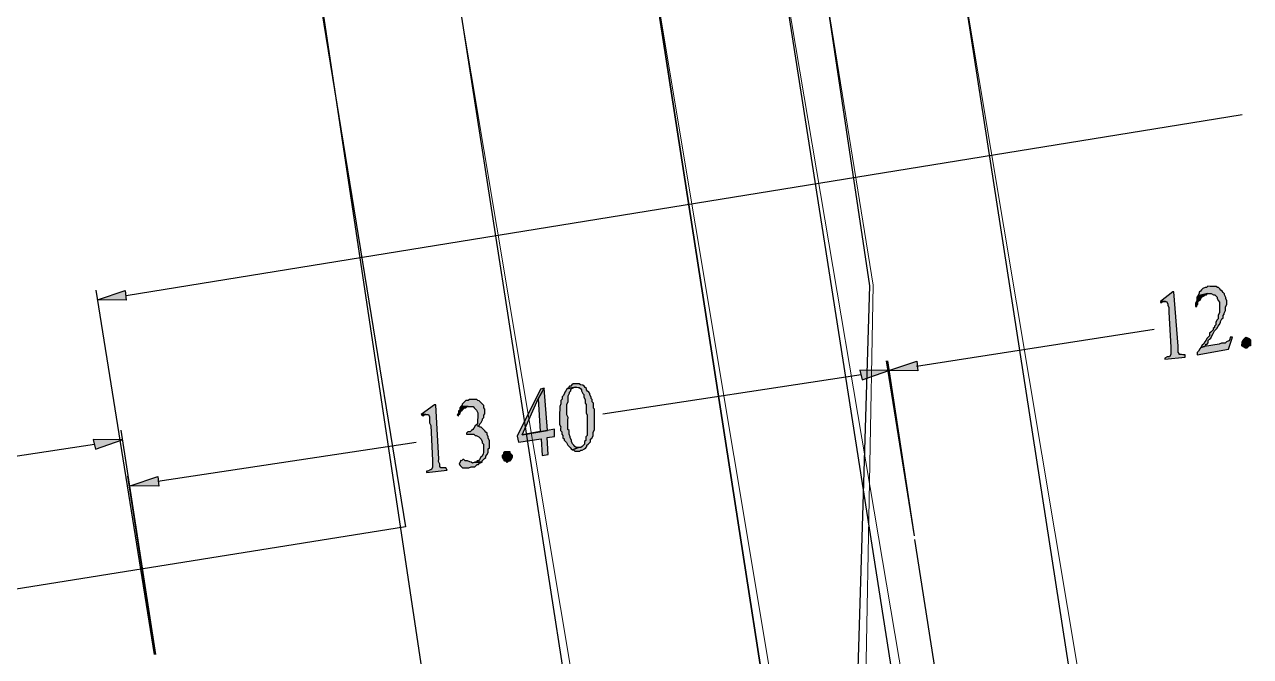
# Model space of a CAD drawing. Extents: x 2474 to 3317, y 1800 to 4862.
# Drawn here: x 2724.83 to 2746.23, y 4012.2 to 4023.22 of the extents above; entities that cross this region are included whole.
import ezdxf

# ---------------------------------------------------------------- set-up
doc = ezdxf.new("R2010")
doc.units = 0
doc.header["$MEASUREMENT"] = 0
for name, color, linetype in [('at_Entity', 7, 'Continuous'), ('at_Solid', 7, 'Continuous'), ('DLXSCENE', 7, 'Continuous')]:
    doc.layers.add(name, color=color, linetype=linetype)
doc.layers.add('ОСВЕЩЕНИЕ', color=7, linetype='Continuous', lineweight=15)
doc.layers.add('ситуация', color=7, linetype='Continuous', lineweight=15)

# ---------------------------------------------------------------- blocks, each defined once
blk = doc.blocks.new('*U218')
for p, q in [((2728.577, 4032.348), (2731.481, 4014.459)), ((2731.481, 4014.459), (2679.724, 4006.179))]:
    blk.add_line(p, q)

msp = doc.modelspace()

# ---------------------------------------------------------------- hatches: boundary and pattern name
at = {"layer": 'at_Solid'}
for points in [[(2726.59, 4018.581), (2726.609, 4018.412), (2726.105, 4018.418)], [(2745.523, 4018.653), (2745.481, 4018.654), (2745.46, 4018.633), (2745.439, 4018.633), (2745.396, 4018.613), (2745.375, 4018.592), (2745.354, 4018.571), (2745.333, 4018.551), (2745.332, 4018.53), (2745.311, 4018.488), (2745.479, 4018.528), (2745.5, 4018.528), (2745.521, 4018.527), (2745.542, 4018.527), (2745.584, 4018.506), (2745.605, 4018.505), (2745.626, 4018.484), (2745.647, 4018.463), (2745.646, 4018.442), (2745.667, 4018.4), (2745.688, 4018.378), (2745.687, 4018.336), (2745.687, 4018.315), (2745.687, 4018.273), (2745.686, 4018.252), (2745.686, 4018.21), (2745.686, 4018.189), (2745.664, 4018.148), (2745.664, 4018.127), (2745.663, 4018.084), (2745.642, 4018.064), (2745.621, 4018.022), (2745.62, 4017.98), (2745.599, 4017.959), (2745.599, 4017.938), (2745.577, 4017.917), (2745.577, 4017.896), (2745.556, 4017.876), (2745.535, 4017.855), (2745.513, 4017.834), (2745.513, 4017.792), (2745.492, 4017.771), (2745.47, 4017.751), (2745.449, 4017.709), (2745.428, 4017.688), (2745.406, 4017.646), (2745.385, 4017.625), (2745.363, 4017.584), (2745.427, 4017.604), (2745.448, 4017.625), (2745.448, 4017.646), (2745.469, 4017.646), (2745.49, 4017.666), (2745.491, 4017.708), (2745.512, 4017.729), (2745.533, 4017.75), (2745.555, 4017.792), (2745.576, 4017.833), (2745.598, 4017.875), (2745.64, 4017.917), (2745.662, 4017.958), (2745.683, 4017.979), (2745.705, 4018.021), (2745.705, 4018.042), (2745.726, 4018.084), (2745.748, 4018.105), (2745.748, 4018.147), (2745.769, 4018.167), (2745.77, 4018.188), (2745.791, 4018.23), (2745.792, 4018.272), (2745.792, 4018.293), (2745.813, 4018.335), (2745.814, 4018.377), (2745.814, 4018.398), (2745.794, 4018.44), (2745.794, 4018.461), (2745.773, 4018.503), (2745.774, 4018.524), (2745.753, 4018.546), (2745.732, 4018.567), (2745.711, 4018.588), (2745.69, 4018.609), (2745.67, 4018.631), (2745.649, 4018.631), (2745.628, 4018.652), (2745.607, 4018.652), (2745.565, 4018.653), (2745.544, 4018.653)], [(2744.891, 4018.556), (2744.87, 4018.556), (2744.658, 4018.39), (2744.763, 4018.389), (2744.784, 4018.347), (2744.784, 4018.326), (2744.804, 4018.284), (2744.804, 4018.242), (2744.803, 4018.2), (2744.838, 4017.59), (2744.838, 4017.569), (2744.837, 4017.527), (2744.837, 4017.485), (2744.837, 4017.464), (2744.815, 4017.422), (2744.794, 4017.422), (2744.773, 4017.423), (2744.731, 4017.402), (2744.731, 4017.381), (2745.088, 4017.419), (2745.089, 4017.461), (2745.047, 4017.461), (2745.026, 4017.462), (2745.005, 4017.462), (2744.984, 4017.462), (2744.984, 4017.483), (2744.963, 4017.504), (2744.963, 4017.525), (2744.964, 4017.567), (2744.964, 4017.609)], [(2744.658, 4018.39), (2744.658, 4018.369), (2744.679, 4018.369), (2744.7, 4018.39), (2744.742, 4018.389)], [(2745.311, 4018.488), (2745.29, 4018.467), (2745.289, 4018.404), (2745.267, 4018.362), (2745.267, 4018.341), (2745.267, 4018.299), (2745.288, 4018.299), (2745.288, 4018.32), (2745.309, 4018.341), (2745.31, 4018.383), (2745.331, 4018.404), (2745.352, 4018.424), (2745.374, 4018.466), (2745.416, 4018.487), (2745.437, 4018.507), (2745.458, 4018.507), (2745.479, 4018.528)], [(2745.912, 4017.766), (2745.87, 4017.767), (2745.869, 4017.725), (2745.848, 4017.704), (2745.806, 4017.684), (2745.784, 4017.663), (2745.742, 4017.663), (2745.721, 4017.664), (2745.679, 4017.643), (2745.427, 4017.604), (2745.363, 4017.584), (2745.342, 4017.563), (2745.321, 4017.521), (2745.299, 4017.5), (2745.299, 4017.458), (2745.846, 4017.557)], [(2746.143, 4017.764), (2746.164, 4017.763), (2746.206, 4017.742), (2746.226, 4017.721), (2746.226, 4017.679), (2746.225, 4017.637), (2746.225, 4017.616), (2746.204, 4017.616), (2746.183, 4017.595), (2746.162, 4017.574), (2746.141, 4017.575), (2746.099, 4017.596), (2746.078, 4017.617), (2746.078, 4017.638), (2746.079, 4017.659), (2746.079, 4017.68), (2746.1, 4017.722), (2746.122, 4017.743)], [(2740.402, 4017.348), (2740.421, 4017.179), (2739.916, 4017.185)], [(2739.412, 4017.191), (2739.452, 4017.022), (2739.916, 4017.185)], [(2733.903, 4016.877), (2733.84, 4016.857), (2733.431, 4016.042), (2733.451, 4015.937), (2733.851, 4015.995), (2733.869, 4015.701), (2733.974, 4015.721), (2733.956, 4016.015), (2734.083, 4016.035), (2734.084, 4016.161), (2733.958, 4016.141), (2733.516, 4016.062), (2733.796, 4016.689)], [(2733.903, 4016.877), (2733.796, 4016.689), (2733.831, 4016.122), (2733.516, 4016.062), (2733.958, 4016.141)], [(2734.323, 4016.872), (2734.302, 4016.872), (2734.281, 4016.831), (2734.26, 4016.81), (2734.259, 4016.789), (2734.238, 4016.747), (2734.217, 4016.726), (2734.216, 4016.684), (2734.195, 4016.664), (2734.194, 4016.622), (2734.194, 4016.601), (2734.173, 4016.559), (2734.172, 4016.538), (2734.172, 4016.496), (2734.171, 4016.454), (2734.171, 4016.433), (2734.171, 4016.391), (2734.17, 4016.349), (2734.17, 4016.307), (2734.17, 4016.286), (2734.169, 4016.244), (2734.19, 4016.201), (2734.189, 4016.18), (2734.189, 4016.138), (2734.21, 4016.117), (2734.209, 4016.075), (2734.23, 4016.054), (2734.229, 4016.012), (2734.25, 4015.991), (2734.25, 4015.97), (2734.271, 4015.948), (2734.291, 4015.927), (2734.312, 4015.885), (2734.333, 4015.864), (2734.353, 4015.842), (2734.374, 4015.821), (2734.395, 4015.8), (2734.501, 4015.841), (2734.48, 4015.841), (2734.459, 4015.841), (2734.438, 4015.862), (2734.417, 4015.884), (2734.396, 4015.905), (2734.376, 4015.947), (2734.376, 4015.968), (2734.355, 4016.01), (2734.356, 4016.031), (2734.335, 4016.074), (2734.335, 4016.095), (2734.336, 4016.137), (2734.315, 4016.158), (2734.316, 4016.2), (2734.316, 4016.242), (2734.317, 4016.284), (2734.317, 4016.305), (2734.317, 4016.326), (2734.318, 4016.368), (2734.297, 4016.41), (2734.297, 4016.431), (2734.298, 4016.473), (2734.298, 4016.494), (2734.299, 4016.536), (2734.299, 4016.578), (2734.299, 4016.599), (2734.321, 4016.641), (2734.321, 4016.683), (2734.322, 4016.725), (2734.322, 4016.746), (2734.343, 4016.788), (2734.344, 4016.809), (2734.365, 4016.83), (2734.365, 4016.851), (2734.386, 4016.871), (2734.429, 4016.892), (2734.45, 4016.892)], [(2734.451, 4016.955), (2734.408, 4016.955), (2734.387, 4016.935), (2734.366, 4016.914), (2734.345, 4016.914), (2734.323, 4016.872), (2734.45, 4016.892), (2734.471, 4016.892), (2734.492, 4016.891), (2734.513, 4016.891), (2734.534, 4016.87), (2734.554, 4016.849), (2734.554, 4016.828), (2734.575, 4016.785), (2734.595, 4016.764), (2734.595, 4016.743), (2734.595, 4016.722), (2734.615, 4016.68), (2734.615, 4016.659), (2734.615, 4016.617), (2734.635, 4016.595), (2734.635, 4016.553), (2734.634, 4016.511), (2734.634, 4016.469), (2734.634, 4016.448), (2734.654, 4016.406), (2734.654, 4016.364), (2734.653, 4016.322), (2734.653, 4016.28), (2734.652, 4016.238), (2734.652, 4016.217), (2734.652, 4016.175), (2734.651, 4016.154), (2734.651, 4016.112), (2734.651, 4016.091), (2734.65, 4016.049), (2734.629, 4016.028), (2734.629, 4016.007), (2734.628, 4015.965), (2734.607, 4015.944), (2734.606, 4015.902), (2734.585, 4015.882), (2734.564, 4015.861), (2734.543, 4015.84), (2734.501, 4015.841), (2734.395, 4015.8), (2734.416, 4015.8), (2734.437, 4015.778), (2734.458, 4015.778), (2734.479, 4015.778), (2734.5, 4015.778), (2734.521, 4015.777), (2734.542, 4015.798), (2734.563, 4015.798), (2734.605, 4015.818), (2734.627, 4015.839), (2734.648, 4015.86), (2734.648, 4015.881), (2734.669, 4015.902), (2734.691, 4015.922), (2734.712, 4015.943), (2734.712, 4015.985), (2734.734, 4016.006), (2734.755, 4016.048), (2734.756, 4016.09), (2734.756, 4016.111), (2734.777, 4016.153), (2734.778, 4016.174), (2734.778, 4016.216), (2734.778, 4016.237), (2734.779, 4016.279), (2734.779, 4016.321), (2734.78, 4016.342), (2734.78, 4016.384), (2734.781, 4016.426), (2734.781, 4016.468), (2734.782, 4016.51), (2734.761, 4016.531), (2734.761, 4016.573), (2734.762, 4016.615), (2734.741, 4016.636), (2734.741, 4016.678), (2734.721, 4016.699), (2734.721, 4016.72), (2734.7, 4016.763), (2734.701, 4016.784), (2734.68, 4016.805), (2734.659, 4016.826), (2734.638, 4016.848), (2734.639, 4016.869), (2734.618, 4016.89), (2734.597, 4016.911), (2734.576, 4016.932), (2734.534, 4016.933), (2734.514, 4016.954), (2734.493, 4016.954), (2734.472, 4016.955)], [(2732.619, 4016.682), (2732.598, 4016.682), (2732.577, 4016.662), (2732.535, 4016.662), (2732.514, 4016.641), (2732.492, 4016.62), (2732.471, 4016.6), (2732.471, 4016.579), (2732.45, 4016.558), (2732.576, 4016.556), (2732.597, 4016.556), (2732.618, 4016.556), (2732.66, 4016.555), (2732.681, 4016.534), (2732.701, 4016.513), (2732.722, 4016.492), (2732.743, 4016.449), (2732.742, 4016.428), (2732.742, 4016.386), (2732.742, 4016.365), (2732.741, 4016.323), (2732.741, 4016.302), (2732.74, 4016.26), (2732.719, 4016.24), (2732.698, 4016.219), (2732.676, 4016.177), (2732.655, 4016.156), (2732.634, 4016.136), (2732.613, 4016.115), (2732.571, 4016.115), (2732.549, 4016.094), (2732.549, 4016.073), (2732.57, 4016.073), (2732.591, 4016.073), (2732.633, 4016.073), (2732.654, 4016.072), (2732.675, 4016.072), (2732.696, 4016.051), (2732.717, 4016.051), (2732.759, 4016.029), (2732.779, 4016.008), (2732.8, 4015.986), (2732.821, 4015.944), (2732.82, 4015.923), (2732.841, 4015.902), (2732.841, 4015.86), (2732.84, 4015.818), (2732.84, 4015.797), (2732.84, 4015.755), (2732.839, 4015.734), (2732.818, 4015.692), (2732.797, 4015.671), (2732.775, 4015.63), (2732.754, 4015.609), (2732.733, 4015.609), (2732.712, 4015.588), (2732.691, 4015.589), (2732.817, 4015.587), (2732.817, 4015.608), (2732.838, 4015.629), (2732.859, 4015.65), (2732.881, 4015.67), (2732.881, 4015.691), (2732.902, 4015.712), (2732.924, 4015.754), (2732.924, 4015.775), (2732.924, 4015.817), (2732.946, 4015.838), (2732.946, 4015.88), (2732.946, 4015.901), (2732.947, 4015.943), (2732.947, 4015.964), (2732.927, 4016.006), (2732.927, 4016.027), (2732.906, 4016.069), (2732.907, 4016.09), (2732.886, 4016.112), (2732.865, 4016.133), (2732.844, 4016.154), (2732.823, 4016.175), (2732.803, 4016.197), (2732.782, 4016.197), (2732.74, 4016.218), (2732.761, 4016.218), (2732.782, 4016.26), (2732.804, 4016.281), (2732.825, 4016.322), (2732.825, 4016.343), (2732.847, 4016.364), (2732.847, 4016.406), (2732.868, 4016.427), (2732.869, 4016.448), (2732.869, 4016.49), (2732.869, 4016.511), (2732.849, 4016.532), (2732.849, 4016.574), (2732.828, 4016.596), (2732.808, 4016.617), (2732.787, 4016.638), (2732.766, 4016.659), (2732.745, 4016.66), (2732.724, 4016.681), (2732.682, 4016.681), (2732.661, 4016.682)], [(2732.009, 4016.584), (2731.988, 4016.584), (2731.755, 4016.419), (2731.881, 4016.417), (2731.901, 4016.375), (2731.901, 4016.354), (2731.901, 4016.312), (2731.9, 4016.27), (2731.921, 4016.228), (2731.955, 4015.618), (2731.955, 4015.576), (2731.954, 4015.534), (2731.954, 4015.513), (2731.954, 4015.492), (2731.932, 4015.45), (2731.911, 4015.451), (2731.869, 4015.43), (2731.848, 4015.43), (2731.848, 4015.409), (2732.206, 4015.447), (2732.185, 4015.489), (2732.164, 4015.49), (2732.122, 4015.49), (2732.101, 4015.49), (2732.08, 4015.512), (2732.081, 4015.533), (2732.081, 4015.554), (2732.06, 4015.596), (2732.061, 4015.638)], [(2732.45, 4016.558), (2732.428, 4016.537), (2732.428, 4016.495), (2732.407, 4016.474), (2732.406, 4016.432), (2732.385, 4016.412), (2732.406, 4016.39), (2732.406, 4016.411), (2732.427, 4016.432), (2732.449, 4016.474), (2732.47, 4016.495), (2732.491, 4016.515), (2732.512, 4016.536), (2732.533, 4016.536), (2732.555, 4016.557), (2732.576, 4016.556)], [(2731.755, 4016.419), (2731.775, 4016.398), (2731.796, 4016.397), (2731.818, 4016.418), (2731.839, 4016.418)], [(2726.034, 4015.982), (2726.074, 4015.813), (2726.538, 4015.976)], [(2732.481, 4015.633), (2732.46, 4015.612), (2732.439, 4015.613), (2732.438, 4015.591), (2732.417, 4015.55), (2732.438, 4015.528), (2732.458, 4015.507), (2732.479, 4015.486), (2732.5, 4015.486), (2732.521, 4015.485), (2732.563, 4015.485), (2732.584, 4015.485), (2732.627, 4015.505), (2732.648, 4015.505), (2732.69, 4015.505), (2732.711, 4015.525), (2732.732, 4015.546), (2732.753, 4015.546), (2732.774, 4015.567), (2732.817, 4015.587), (2732.691, 4015.589), (2732.648, 4015.568), (2732.627, 4015.589), (2732.606, 4015.59), (2732.565, 4015.611), (2732.523, 4015.612), (2732.502, 4015.633)], [(2733.26, 4015.771), (2733.302, 4015.771), (2733.302, 4015.75), (2733.323, 4015.728), (2733.343, 4015.707), (2733.343, 4015.686), (2733.343, 4015.665), (2733.321, 4015.623), (2733.3, 4015.602), (2733.279, 4015.603), (2733.258, 4015.582), (2733.237, 4015.603), (2733.216, 4015.603), (2733.195, 4015.625), (2733.175, 4015.667), (2733.175, 4015.709), (2733.196, 4015.73), (2733.197, 4015.751), (2733.218, 4015.771), (2733.239, 4015.771)], [(2727.161, 4015.338), (2727.18, 4015.17), (2726.676, 4015.176)]]:
    msp.add_hatch(color=256, dxfattribs=at).paths.add_polyline_path(points)

# ---------------------------------------------------------------- linework, layer by layer
at = {"layer": 'at_Entity', "color": 0}
for points in [[(2725.893, 4050.633), (2728.685, 4032.466), (2741.163, 3949.469)], [(2735.854, 4041.733), (2736.182, 4041.036), (2736.634, 4038.341), (2739.576, 4018.66), (2739.37, 4011.791), (2739.081, 4010.387), (2738.733, 4009.424), (2738.345, 4008.546), (2737.488, 4007.191), (2736.146, 4005.588), (2735.126, 4004.592), (2734.383, 4003.949), (2732.773, 4002.854), (2731.209, 4002.053), (2730.09, 4001.604), (2728.194, 4001.227), (2699.412, 3996.289), (2693.225, 3997.202), (2689.137, 3998.027)], [(2732.368, 4023.955), (2735.886, 4001.305)], [(2726.61, 4018.496), (2746.083, 4021.652)], [(2727.104, 4012.229), (2726.086, 4018.586)], [(2726.59, 4018.581), (2726.609, 4018.412), (2726.105, 4018.418), (2726.59, 4018.581)], [(2745.523, 4018.653), (2745.481, 4018.654), (2745.46, 4018.633), (2745.439, 4018.633), (2745.396, 4018.613), (2745.375, 4018.592), (2745.354, 4018.571), (2745.333, 4018.551), (2745.332, 4018.53), (2745.311, 4018.488), (2745.479, 4018.528), (2745.5, 4018.528), (2745.521, 4018.527), (2745.542, 4018.527), (2745.584, 4018.506), (2745.605, 4018.505), (2745.626, 4018.484), (2745.647, 4018.463), (2745.646, 4018.442), (2745.667, 4018.4), (2745.688, 4018.378), (2745.687, 4018.336), (2745.687, 4018.315), (2745.687, 4018.315), (2745.687, 4018.273), (2745.686, 4018.252), (2745.686, 4018.21), (2745.686, 4018.189), (2745.664, 4018.148), (2745.664, 4018.127), (2745.663, 4018.084), (2745.642, 4018.064), (2745.621, 4018.022), (2745.62, 4017.98), (2745.599, 4017.959), (2745.599, 4017.938), (2745.577, 4017.917), (2745.577, 4017.896), (2745.556, 4017.876), (2745.535, 4017.855), (2745.513, 4017.834), (2745.513, 4017.792), (2745.492, 4017.771), (2745.47, 4017.751), (2745.449, 4017.709), (2745.428, 4017.688), (2745.406, 4017.646), (2745.385, 4017.625), (2745.363, 4017.584), (2745.427, 4017.604), (2745.427, 4017.604), (2745.448, 4017.625), (2745.448, 4017.646), (2745.469, 4017.646), (2745.49, 4017.666), (2745.491, 4017.708), (2745.512, 4017.729), (2745.533, 4017.75), (2745.555, 4017.792), (2745.576, 4017.833), (2745.598, 4017.875), (2745.64, 4017.917), (2745.64, 4017.917), (2745.662, 4017.958), (2745.683, 4017.979), (2745.705, 4018.021), (2745.705, 4018.042), (2745.726, 4018.084), (2745.748, 4018.105), (2745.748, 4018.147), (2745.769, 4018.167), (2745.77, 4018.188), (2745.791, 4018.23), (2745.791, 4018.23), (2745.792, 4018.272), (2745.792, 4018.293), (2745.813, 4018.335), (2745.814, 4018.377), (2745.814, 4018.398), (2745.814, 4018.398), (2745.794, 4018.44), (2745.794, 4018.461), (2745.773, 4018.503), (2745.774, 4018.524), (2745.753, 4018.546), (2745.732, 4018.567), (2745.711, 4018.588), (2745.69, 4018.609), (2745.67, 4018.631), (2745.649, 4018.631), (2745.628, 4018.652), (2745.607, 4018.652), (2745.565, 4018.653), (2745.544, 4018.653), (2745.523, 4018.653)], [(2744.891, 4018.556), (2744.87, 4018.556), (2744.658, 4018.39), (2744.763, 4018.389), (2744.784, 4018.347), (2744.784, 4018.347), (2744.784, 4018.326), (2744.804, 4018.284), (2744.804, 4018.242), (2744.803, 4018.2), (2744.838, 4017.59), (2744.838, 4017.569), (2744.837, 4017.527), (2744.837, 4017.485), (2744.837, 4017.464), (2744.837, 4017.464), (2744.815, 4017.422), (2744.815, 4017.422), (2744.794, 4017.422), (2744.773, 4017.423), (2744.731, 4017.402), (2744.731, 4017.381), (2745.088, 4017.419), (2745.089, 4017.461), (2745.089, 4017.461), (2745.047, 4017.461), (2745.026, 4017.462), (2745.005, 4017.462), (2744.984, 4017.462), (2744.984, 4017.483), (2744.963, 4017.504), (2744.963, 4017.525), (2744.964, 4017.567), (2744.964, 4017.609), (2744.891, 4018.556)], [(2744.658, 4018.39), (2744.658, 4018.369), (2744.679, 4018.369), (2744.7, 4018.39), (2744.742, 4018.389), (2744.658, 4018.39)], [(2745.311, 4018.488), (2745.29, 4018.467), (2745.289, 4018.404), (2745.267, 4018.362), (2745.267, 4018.341), (2745.267, 4018.299), (2745.288, 4018.299), (2745.288, 4018.32), (2745.309, 4018.341), (2745.31, 4018.383), (2745.331, 4018.404), (2745.352, 4018.424), (2745.374, 4018.466), (2745.374, 4018.466), (2745.416, 4018.487), (2745.437, 4018.507), (2745.458, 4018.507), (2745.479, 4018.528), (2745.311, 4018.488)], [(2740.401, 4017.263), (2744.548, 4017.908)], [(2745.912, 4017.766), (2745.87, 4017.767), (2745.869, 4017.725), (2745.848, 4017.704), (2745.848, 4017.704), (2745.806, 4017.684), (2745.784, 4017.663), (2745.784, 4017.663), (2745.742, 4017.663), (2745.721, 4017.664), (2745.679, 4017.643), (2745.427, 4017.604), (2745.363, 4017.584), (2745.342, 4017.563), (2745.321, 4017.521), (2745.299, 4017.5), (2745.299, 4017.458), (2745.846, 4017.557), (2745.912, 4017.766)], [(2746.143, 4017.764), (2746.164, 4017.763), (2746.206, 4017.742), (2746.206, 4017.742), (2746.226, 4017.721), (2746.226, 4017.679), (2746.226, 4017.679), (2746.225, 4017.637), (2746.225, 4017.616), (2746.204, 4017.616), (2746.183, 4017.595), (2746.162, 4017.574), (2746.162, 4017.574), (2746.141, 4017.575), (2746.099, 4017.596), (2746.099, 4017.596), (2746.078, 4017.617), (2746.078, 4017.638), (2746.079, 4017.659), (2746.079, 4017.68), (2746.1, 4017.722), (2746.1, 4017.722), (2746.122, 4017.743), (2746.143, 4017.764), (2746.143, 4017.764), (2746.143, 4017.764), (2746.143, 4017.764)], [(2740.366, 4014.301), (2739.876, 4017.354)], [(2740.366, 4014.301), (2739.897, 4017.353)], [(2740.402, 4017.348), (2740.421, 4017.179), (2739.916, 4017.185), (2740.402, 4017.348)], [(2739.432, 4017.107), (2734.928, 4016.424)], [(2739.412, 4017.191), (2739.452, 4017.022), (2739.916, 4017.185), (2739.412, 4017.191)], [(2733.903, 4016.877), (2733.84, 4016.857), (2733.431, 4016.042), (2733.451, 4015.937), (2733.851, 4015.995), (2733.869, 4015.701), (2733.974, 4015.721), (2733.956, 4016.015), (2734.083, 4016.035), (2734.084, 4016.161), (2733.958, 4016.141), (2733.516, 4016.062), (2733.796, 4016.689), (2733.903, 4016.877)], [(2733.903, 4016.877), (2733.796, 4016.689), (2733.831, 4016.122), (2733.516, 4016.062), (2733.958, 4016.141), (2733.903, 4016.877)], [(2734.323, 4016.872), (2734.302, 4016.872), (2734.281, 4016.831), (2734.26, 4016.81), (2734.259, 4016.789), (2734.238, 4016.747), (2734.217, 4016.726), (2734.216, 4016.684), (2734.195, 4016.664), (2734.195, 4016.664), (2734.194, 4016.622), (2734.194, 4016.601), (2734.173, 4016.559), (2734.172, 4016.538), (2734.172, 4016.496), (2734.171, 4016.454), (2734.171, 4016.433), (2734.171, 4016.391), (2734.17, 4016.349), (2734.17, 4016.307), (2734.17, 4016.286), (2734.169, 4016.244), (2734.19, 4016.201), (2734.189, 4016.18), (2734.189, 4016.138), (2734.21, 4016.117), (2734.209, 4016.075), (2734.23, 4016.054), (2734.229, 4016.012), (2734.25, 4015.991), (2734.25, 4015.97), (2734.271, 4015.948), (2734.291, 4015.927), (2734.312, 4015.885), (2734.333, 4015.864), (2734.353, 4015.842), (2734.374, 4015.821), (2734.395, 4015.8), (2734.501, 4015.841), (2734.501, 4015.841), (2734.48, 4015.841), (2734.459, 4015.841), (2734.438, 4015.862), (2734.417, 4015.884), (2734.396, 4015.905), (2734.376, 4015.947), (2734.376, 4015.947), (2734.376, 4015.968), (2734.355, 4016.01), (2734.356, 4016.031), (2734.335, 4016.074), (2734.335, 4016.095), (2734.336, 4016.137), (2734.315, 4016.158), (2734.316, 4016.2), (2734.316, 4016.242), (2734.317, 4016.284), (2734.317, 4016.305), (2734.317, 4016.326), (2734.318, 4016.368), (2734.297, 4016.41), (2734.297, 4016.431), (2734.298, 4016.473), (2734.298, 4016.494), (2734.299, 4016.536), (2734.299, 4016.578), (2734.299, 4016.599), (2734.321, 4016.641), (2734.321, 4016.683), (2734.322, 4016.725), (2734.322, 4016.746), (2734.343, 4016.788), (2734.344, 4016.809), (2734.365, 4016.83), (2734.365, 4016.851), (2734.386, 4016.871), (2734.429, 4016.892), (2734.45, 4016.892), (2734.323, 4016.872)], [(2734.451, 4016.955), (2734.408, 4016.955), (2734.387, 4016.935), (2734.366, 4016.914), (2734.345, 4016.914), (2734.323, 4016.872), (2734.45, 4016.892), (2734.471, 4016.892), (2734.492, 4016.891), (2734.513, 4016.891), (2734.534, 4016.87), (2734.554, 4016.849), (2734.554, 4016.828), (2734.575, 4016.785), (2734.595, 4016.764), (2734.595, 4016.743), (2734.595, 4016.722), (2734.615, 4016.68), (2734.615, 4016.659), (2734.615, 4016.617), (2734.635, 4016.595), (2734.635, 4016.553), (2734.634, 4016.511), (2734.634, 4016.469), (2734.634, 4016.448), (2734.654, 4016.406), (2734.654, 4016.364), (2734.653, 4016.322), (2734.653, 4016.28), (2734.652, 4016.238), (2734.652, 4016.217), (2734.652, 4016.175), (2734.651, 4016.154), (2734.651, 4016.112), (2734.651, 4016.091), (2734.65, 4016.049), (2734.629, 4016.028), (2734.629, 4016.007), (2734.628, 4015.965), (2734.607, 4015.944), (2734.606, 4015.902), (2734.585, 4015.882), (2734.585, 4015.882), (2734.564, 4015.861), (2734.543, 4015.84), (2734.501, 4015.841), (2734.395, 4015.8), (2734.416, 4015.8), (2734.437, 4015.778), (2734.458, 4015.778), (2734.479, 4015.778), (2734.5, 4015.778), (2734.521, 4015.777), (2734.542, 4015.798), (2734.563, 4015.798), (2734.605, 4015.818), (2734.627, 4015.839), (2734.648, 4015.86), (2734.648, 4015.881), (2734.669, 4015.902), (2734.691, 4015.922), (2734.712, 4015.943), (2734.712, 4015.985), (2734.734, 4016.006), (2734.755, 4016.048), (2734.756, 4016.09), (2734.756, 4016.09), (2734.756, 4016.111), (2734.777, 4016.153), (2734.778, 4016.174), (2734.778, 4016.216), (2734.778, 4016.237), (2734.779, 4016.279), (2734.779, 4016.321), (2734.78, 4016.342), (2734.78, 4016.384), (2734.781, 4016.426), (2734.781, 4016.426), (2734.781, 4016.468), (2734.782, 4016.51), (2734.761, 4016.531), (2734.761, 4016.573), (2734.762, 4016.615), (2734.741, 4016.636), (2734.741, 4016.678), (2734.721, 4016.699), (2734.721, 4016.72), (2734.7, 4016.763), (2734.701, 4016.784), (2734.68, 4016.805), (2734.659, 4016.826), (2734.638, 4016.848), (2734.639, 4016.869), (2734.618, 4016.89), (2734.597, 4016.911), (2734.576, 4016.932), (2734.534, 4016.933), (2734.514, 4016.954), (2734.493, 4016.954), (2734.472, 4016.955), (2734.451, 4016.955)], [(2732.619, 4016.682), (2732.598, 4016.682), (2732.577, 4016.662), (2732.535, 4016.662), (2732.514, 4016.641), (2732.492, 4016.62), (2732.471, 4016.6), (2732.471, 4016.579), (2732.45, 4016.558), (2732.576, 4016.556), (2732.597, 4016.556), (2732.618, 4016.556), (2732.66, 4016.555), (2732.681, 4016.534), (2732.701, 4016.513), (2732.701, 4016.513), (2732.722, 4016.492), (2732.743, 4016.449), (2732.742, 4016.428), (2732.742, 4016.386), (2732.742, 4016.365), (2732.741, 4016.323), (2732.741, 4016.302), (2732.74, 4016.26), (2732.74, 4016.26), (2732.719, 4016.24), (2732.698, 4016.219), (2732.676, 4016.177), (2732.655, 4016.156), (2732.655, 4016.156), (2732.634, 4016.136), (2732.613, 4016.115), (2732.571, 4016.115), (2732.549, 4016.094), (2732.549, 4016.073), (2732.57, 4016.073), (2732.591, 4016.073), (2732.633, 4016.073), (2732.654, 4016.072), (2732.675, 4016.072), (2732.696, 4016.051), (2732.717, 4016.051), (2732.759, 4016.029), (2732.779, 4016.008), (2732.779, 4016.008), (2732.8, 4015.986), (2732.821, 4015.944), (2732.82, 4015.923), (2732.841, 4015.902), (2732.841, 4015.86), (2732.84, 4015.818), (2732.84, 4015.818), (2732.84, 4015.797), (2732.84, 4015.755), (2732.839, 4015.734), (2732.818, 4015.692), (2732.797, 4015.671), (2732.797, 4015.671), (2732.775, 4015.63), (2732.754, 4015.609), (2732.733, 4015.609), (2732.712, 4015.588), (2732.691, 4015.589), (2732.817, 4015.587), (2732.817, 4015.608), (2732.838, 4015.629), (2732.859, 4015.65), (2732.881, 4015.67), (2732.881, 4015.691), (2732.902, 4015.712), (2732.924, 4015.754), (2732.924, 4015.775), (2732.924, 4015.817), (2732.946, 4015.838), (2732.946, 4015.88), (2732.946, 4015.901), (2732.947, 4015.943), (2732.947, 4015.964), (2732.927, 4016.006), (2732.927, 4016.027), (2732.906, 4016.069), (2732.907, 4016.09), (2732.886, 4016.112), (2732.865, 4016.133), (2732.844, 4016.154), (2732.823, 4016.175), (2732.803, 4016.197), (2732.782, 4016.197), (2732.74, 4016.218), (2732.761, 4016.218), (2732.782, 4016.26), (2732.804, 4016.281), (2732.825, 4016.322), (2732.825, 4016.343), (2732.847, 4016.364), (2732.847, 4016.406), (2732.868, 4016.427), (2732.869, 4016.448), (2732.869, 4016.49), (2732.869, 4016.511), (2732.849, 4016.532), (2732.849, 4016.574), (2732.828, 4016.596), (2732.808, 4016.617), (2732.808, 4016.617), (2732.787, 4016.638), (2732.766, 4016.659), (2732.745, 4016.66), (2732.724, 4016.681), (2732.682, 4016.681), (2732.661, 4016.682), (2732.619, 4016.682)], [(2732.009, 4016.584), (2731.988, 4016.584), (2731.755, 4016.419), (2731.881, 4016.417), (2731.901, 4016.375), (2731.901, 4016.375), (2731.901, 4016.354), (2731.901, 4016.312), (2731.9, 4016.27), (2731.921, 4016.228), (2731.955, 4015.618), (2731.955, 4015.576), (2731.954, 4015.534), (2731.954, 4015.513), (2731.954, 4015.492), (2731.954, 4015.492), (2731.932, 4015.45), (2731.932, 4015.45), (2731.911, 4015.451), (2731.869, 4015.43), (2731.848, 4015.43), (2731.848, 4015.409), (2732.206, 4015.447), (2732.185, 4015.489), (2732.185, 4015.489), (2732.164, 4015.49), (2732.122, 4015.49), (2732.101, 4015.49), (2732.101, 4015.49), (2732.08, 4015.512), (2732.081, 4015.533), (2732.081, 4015.554), (2732.06, 4015.596), (2732.061, 4015.638), (2732.009, 4016.584)], [(2732.45, 4016.558), (2732.428, 4016.537), (2732.428, 4016.495), (2732.407, 4016.474), (2732.406, 4016.432), (2732.385, 4016.412), (2732.406, 4016.39), (2732.406, 4016.411), (2732.427, 4016.432), (2732.449, 4016.474), (2732.47, 4016.495), (2732.491, 4016.515), (2732.512, 4016.536), (2732.533, 4016.536), (2732.555, 4016.557), (2732.576, 4016.556), (2732.45, 4016.558)], [(2731.755, 4016.419), (2731.775, 4016.398), (2731.796, 4016.397), (2731.818, 4016.418), (2731.839, 4016.418), (2731.755, 4016.419)], [(2727.125, 4012.229), (2726.519, 4016.144)], [(2726.054, 4015.897), (2713.466, 4013.985)], [(2726.034, 4015.982), (2726.074, 4015.813), (2726.538, 4015.976), (2726.034, 4015.982)], [(2727.16, 4015.254), (2731.665, 4015.937)], [(2732.481, 4015.633), (2732.46, 4015.612), (2732.439, 4015.613), (2732.438, 4015.591), (2732.417, 4015.55), (2732.417, 4015.55), (2732.438, 4015.528), (2732.458, 4015.507), (2732.479, 4015.486), (2732.5, 4015.486), (2732.521, 4015.485), (2732.563, 4015.485), (2732.584, 4015.485), (2732.627, 4015.505), (2732.648, 4015.505), (2732.69, 4015.505), (2732.711, 4015.525), (2732.732, 4015.546), (2732.753, 4015.546), (2732.774, 4015.567), (2732.817, 4015.587), (2732.691, 4015.589), (2732.648, 4015.568), (2732.627, 4015.589), (2732.627, 4015.589), (2732.606, 4015.59), (2732.565, 4015.611), (2732.565, 4015.611), (2732.523, 4015.612), (2732.502, 4015.633), (2732.502, 4015.633), (2732.481, 4015.633)], [(2733.26, 4015.771), (2733.302, 4015.771), (2733.302, 4015.75), (2733.323, 4015.728), (2733.343, 4015.707), (2733.343, 4015.686), (2733.343, 4015.665), (2733.321, 4015.623), (2733.321, 4015.623), (2733.3, 4015.602), (2733.279, 4015.603), (2733.258, 4015.582), (2733.237, 4015.603), (2733.216, 4015.603), (2733.216, 4015.603), (2733.195, 4015.625), (2733.175, 4015.667), (2733.175, 4015.667), (2733.175, 4015.709), (2733.196, 4015.73), (2733.197, 4015.751), (2733.218, 4015.771), (2733.239, 4015.771), (2733.26, 4015.771), (2733.26, 4015.771), (2733.26, 4015.771)], [(2727.105, 4012.292), (2726.636, 4015.344)], [(2727.161, 4015.338), (2727.18, 4015.17), (2726.676, 4015.176), (2727.161, 4015.338)]]:
    msp.add_lwpolyline(points, dxfattribs=at)
at = {"layer": 'at_Entity', "color": 4}
for points in [[(2747.403, 3949.396), (2731.691, 4050.565), (2747.403, 3949.396), (2747.403, 3949.396)], [(2752.781, 3949.333), (2737.091, 4050.502)]]:
    msp.add_lwpolyline(points, dxfattribs=at)
at = {"layer": 'at_Entity', "color": 1}
msp.add_lwpolyline([(2745.651, 3975.703), (2733.918, 4050.539)], dxfattribs=at)
at = {"layer": 'at_Entity', "color": 2}
msp.add_lwpolyline([(2740.365, 4014.238), (2745.351, 3982.409)], dxfattribs=at)
at = {"layer": 'ОСВЕЩЕНИЕ', "color": 1, "linetype": 'Continuous'}
msp.add_line((2746.224, 3975.807), (2598.847, 4849.473), dxfattribs=at)
at = {"layer": 'ситуация', "color": 4}
for p, q in [((3098.637, 1851.95), (2595.929, 4861.514)), ((3098.637, 1851.95), (2595.929, 4861.514)), ((3104.016, 1851.95), (2601.349, 4861.269))]:
    msp.add_line(p, q, dxfattribs=at)
at = {"layer": 'ситуация', "linetype": 'Continuous', "lineweight": 18}
for p, q in [((2736.471, 4038.332), (2739.642, 4018.675)), ((2739.642, 4018.675), (2739.515, 4011.813))]:
    msp.add_line(p, q, dxfattribs=at)
at = {"layer": 'ситуация'}
msp.add_line((2732.376, 4023.883), (2736.148, 4001.3), dxfattribs=at)

# ---------------------------------------------------------------- block references
at = {"layer": 'DLXSCENE'}
msp.add_blockref('*U218', (0, 0), dxfattribs=at)

doc.saveas('drawing.dxf')
